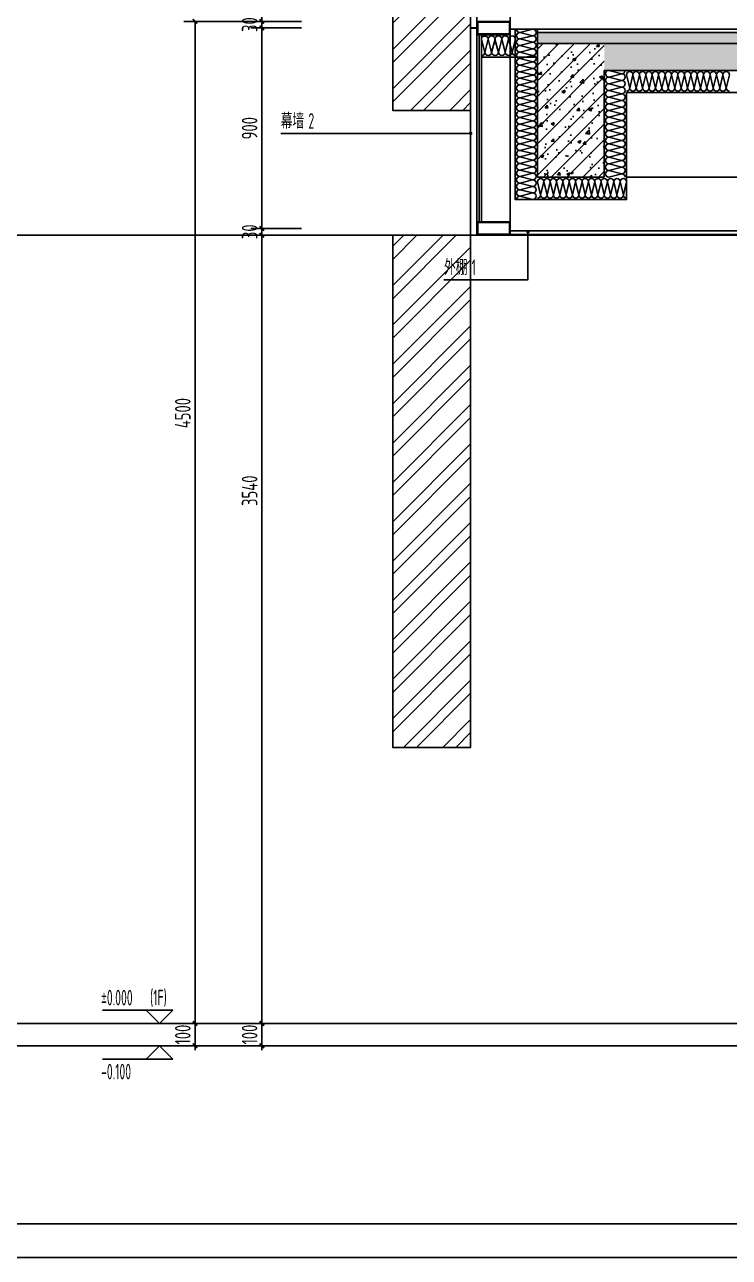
# Model space of a CAD drawing. Extents: x 198753 to 882193, y -399300 to 132460.
# Drawn here: x 380374 to 383538, y -1050 to 4485 of the extents above; entities that cross this region are included whole.
import ezdxf

# ---------------------------------------------------------------- set-up
doc = ezdxf.new("R2010")
doc.units = 0
doc.header["$LTSCALE"] = 1000
doc.header["$MEASUREMENT"] = 0
for name, color, linetype in [('00-图签', 7, 'Continuous'), ('01-标注_尺寸', 124, 'Continuous'), ('01-标注_标高', 200, 'Continuous'), ('01-标注_符号', 200, 'Continuous'), ('02-TEXT_标注', 130, 'Continuous'), ('05-填充_156', 156, 'Continuous'), ('05-填充_天正', 26, 'Continuous'), ('A-D-玻璃剖线', 130, 'Continuous'), ('A-D-金属剖线', 200, 'Continuous'), ('A-STR-面层', 191, 'Continuous'), ('A-SUR_保温', 222, 'Continuous'), ('A-SUR_看线', 231, 'Continuous'), ('A-SUR_面层', 191, 'Continuous'), ('A-TECH_结构', 21, 'Continuous'), ('A-金属背板', 30, 'Continuous'), ('A_STR-砼墙', 51, 'Continuous'), ('A_STR-砼柱', 51, 'Continuous'), ('钢龙骨', 173, 'Continuous')]:
    doc.layers.add(name, color=color, linetype=linetype)
doc.layers.add('04-不打印_辅助线', color=165, linetype='Continuous', plot=False)
doc.styles.add('_TCH_DIM', font='ROS1', dxfattribs={"width": 0.8, "bigfont": 'JD'})
doc.styles.add('_TCH_DIM_T3', font='ROS1', dxfattribs={"width": 0.8, "bigfont": 'JD'})
doc.dimstyles.new('_TCH_ARCH&&20', dxfattribs={"dimtxt": 70, "dimasz": 20, "dimexe": 50, "dimexo": 60, "dimgap": 20, "dimtad": 1, "dimdec": 0, "dimzin": 0, "dimdsep": 46, "dimtxsty": '_TCH_DIM_T3', "dimblk": 'ARCHTICK', "dimcen": 0.09, "dimclrt": 4, "dimazin": 2, "dimtfac": 1, "dimtdec": 0, "dimtix": 1, "dimtmove": 2, "dimatfit": 3, "dimfxl": 0, "dimtolj": 1, "dimtzin": 0, "dimarcsym": 0})
pattern_1 = [(45, (0, 0), (-35.355339, 35.355339), []), (50, (0, 0), (143.452037, -12.550427), [15, -165]), (355, (0, 0), (-27.750267, 150.438427), [12, -132]), (100.4514, (11.95, -1.05), (115.701876, 137.88791), [12.74804, -140.22842]), (46.1842, (0, 40), (213.44821, -33.1038), [22.5, -247.5]), (96.6356, (17.79, 37.24), (186.93254, 194.82357), [19.12206, -210.3426]), (351.1842, (0, 40), (186.93239, 194.82372), [18, -198]), (21, (20, 30), (119.38141, -80.523778), [15, -165]), (326, (20, 30), (48.663066, 145.03001), [12, -132]), (71.4514, (29.95, 23.29), (168.044526, 64.5061), [12.74804, -140.22842]), (37.5, (0, 0), (2.431971, 66.578771), [0, -130.4, 0, -134, 0, -132.5]), (7.5, (0, 0), (52.613907, 78.882342), [0, -76.4, 0, -127.4, 0, -50.5]), (327.5, (-44.6, 0), (106.764487, -4.510974), [0, -50, 0, -156, 0, -207]), (317.5, (-64.6, 0), (116.637234, 20.020996), [0, -65, 0, -103.6, 0, -147])]

# ---------------------------------------------------------------- blocks, each defined once
blk = doc.blocks.new('A$C643B6CAF')
at = {"layer": '钢龙骨', "const_width": 10}
blk.add_lwpolyline([(0, -1.6), (-28, -1.6)], dxfattribs=at)
at = {"layer": '钢龙骨'}
for points in [[(0, 28.4), (0, -31.6), (150, -31.6), (150, 28.4)], [(4, 24.4), (4, -27.6), (146, -27.6), (146, 24.4)]]:
    blk.add_lwpolyline(points, close=True, dxfattribs=at)
blk = doc.blocks.new('fdsaewqqwe')
at = {"layer": '钢龙骨'}
for points in [[(0, 29.2), (0, -30.8), (150, -30.8), (150, 29.2)], [(4, 25.2), (4, -26.8), (146, -26.8), (146, 25.2)]]:
    blk.add_lwpolyline(points, close=True, dxfattribs=at)
blk = doc.blocks.new('*U55')
at = {"layer": '01-标注_符号', "const_width": 8}
for points in [[(-4, -503.4, 1), (4, -503.4, 1)], [(257.4, -948.3, 1), (257.4, -940.3, 1)]]:
    blk.add_lwpolyline(points, format="xyb", close=True, dxfattribs=at)
at = {"layer": '01-标注_符号'}
for points in [[(-852.7, -503.4), (0, -503.4)], [(-119.7, -1160.3), (257.4, -1160.3), (257.4, -944.3)]]:
    blk.add_lwpolyline(points, dxfattribs=at)
at = {"layer": 'A-D-玻璃剖线'}
blk.add_lwpolyline([(0, 1800), (0, -960), (28, -960), (28, 1800)], dxfattribs=at)
at = {"layer": 'A-D-金属剖线'}
for points in [[(178, -960), (178, -940), (2628.1, -940), (2628.1, -960)], [(178, -957), (178, -940), (2625.1, -940), (2625.1, -957)]]:
    blk.add_lwpolyline(points, close=True, dxfattribs=at)
at = {"layer": 'A-金属背板'}
blk.add_lwpolyline([(38, -60), (48, -60), (48, -900), (38, -900)], close=True, dxfattribs=at)
at = {"layer": '钢龙骨'}
blk.add_lwpolyline([(178, 1800), (178, -960)], dxfattribs=at)
for name, p in [('A$C643B6CAF', (28, 871.8)), ('A$C643B6CAF', (28, -28.4)), ('fdsaewqqwe', (28, -929.2))]:
    blk.add_blockref(name, p, dxfattribs=at)
at = {"layer": '02-TEXT_标注', "style": '_TCH_DIM'}
for s, height, width, p in [('幕墙', 69.46, 0.8, (-852.7, -482.4)), ('2', 70, 0.64, (-728.5, -482.4)), ('外棚', 69.46, 0.8, (-119.7, -1139.3)), ('1', 70, 0.64, (4.4, -1139.3))]:
    blk.add_text(s, height=height, dxfattribs=dict(at, width=width)).set_placement(p)
blk = doc.blocks.new('*U174')
at = {"layer": '05-填充_156'}
h = blk.add_hatch(dxfattribs=at)
h.set_pattern_fill('金属', color=256, scale=50)
h.set_pattern_definition([(45, (-150, -1800), (-88.388, 88.388), []), (45, (-91.07, -1800), (-88.388, 88.388), [])])
h.paths.add_polyline_path([(-350, 0), (0, 0), (0, -2300), (-350, -2300)])
at = {"layer": 'A-SUR_看线', "color": 8}
blk.add_lwpolyline([(-350, 0), (0, 0), (0, -2300), (-350, -2300)], close=True, dxfattribs=at)
blk = doc.blocks.new('_ArchTick')
at = {"color": 0, "linetype": 'ByBlock', "const_width": 0.4}
blk.add_lwpolyline([(-0.5, -0.5), (0.5, 0.5)], dxfattribs=at)
blk = doc.blocks.new('*D1314')
at = {"layer": '01-标注_尺寸', "color": 0, "lineweight": -2, "transparency": 16777216}
for p, q in [((381616.8, 0.3), (381389.2, 0.3)), ((381439.2, 0.3), (381439.2, 20.3)), ((381439.2, -99.7), (381439.2, 0.3)), ((381616.8, -99.7), (381389.2, -99.7)), ((381439.2, -99.7), (381439.2, -119.7))]:
    blk.add_line(p, q, dxfattribs=at)
at = {"layer": 'Defpoints', "color": 0, "transparency": 16777216}
for p in [(381439.2, 0.3), (381676.8, 0.3), (381676.8, -99.7)]:
    blk.add_point(p, dxfattribs=at)
at = {"layer": '01-标注_尺寸', "color": 0, "lineweight": -2, "transparency": 16777216, "xscale": 20, "yscale": 20, "zscale": 20}
for p, rotation in [((381439.2, 0.3), 270), ((381439.2, -99.7), 90)]:
    blk.add_blockref('_ArchTick', p, dxfattribs=dict(at, rotation=rotation))
at = {"layer": '01-标注_尺寸', "color": 4, "transparency": 16777216, "insert": (381384.2, -49.7), "char_height": 70, "attachment_point": 5, "rotation": 90, "style": '_TCH_DIM_T3'}
blk.add_mtext('\\A1;100', dxfattribs=at)
blk = doc.blocks.new('*D1315')
at = {"layer": '01-标注_尺寸', "color": 0, "lineweight": -2, "transparency": 16777216}
for p, q in [((381616.8, 3540), (381389.2, 3540)), ((381439.2, 0.3), (381439.2, 3540)), ((381616.8, 0.3), (381389.2, 0.3))]:
    blk.add_line(p, q, dxfattribs=at)
at = {"layer": 'Defpoints', "color": 0, "transparency": 16777216}
for p in [(381439.2, 3540), (381676.8, 3540), (381676.8, 0.3)]:
    blk.add_point(p, dxfattribs=at)
at = {"layer": '01-标注_尺寸', "color": 0, "lineweight": -2, "transparency": 16777216, "xscale": 20, "yscale": 20, "zscale": 20}
for p, rotation in [((381439.2, 3540), 90), ((381439.2, 0.3), 270)]:
    blk.add_blockref('_ArchTick', p, dxfattribs=dict(at, rotation=rotation))
at = {"layer": '01-标注_尺寸', "color": 4, "transparency": 16777216, "insert": (381384.2, 2392.2), "char_height": 70, "attachment_point": 5, "rotation": 90, "style": '_TCH_DIM_T3'}
blk.add_mtext('\\A1;3540', dxfattribs=at)
blk = doc.blocks.new('*D1316')
at = {"layer": '01-标注_尺寸', "color": 0, "lineweight": -2, "transparency": 16777216}
for p, q in [((381616.8, 3570), (381389.2, 3570)), ((381439.2, 3570), (381439.2, 3590)), ((381439.2, 3540), (381439.2, 3570)), ((381616.8, 3540), (381389.2, 3540)), ((381439.2, 3540), (381439.2, 3520))]:
    blk.add_line(p, q, dxfattribs=at)
at = {"layer": 'Defpoints', "color": 0, "transparency": 16777216}
for p in [(381439.2, 3570), (381676.8, 3570), (381676.8, 3540)]:
    blk.add_point(p, dxfattribs=at)
at = {"layer": '01-标注_尺寸', "color": 0, "lineweight": -2, "transparency": 16777216, "xscale": 20, "yscale": 20, "zscale": 20}
for p, rotation in [((381439.2, 3570), 270), ((381439.2, 3540), 90)]:
    blk.add_blockref('_ArchTick', p, dxfattribs=dict(at, rotation=rotation))
at = {"layer": '01-标注_尺寸', "color": 4, "transparency": 16777216, "insert": (381384.2, 3555), "char_height": 70, "attachment_point": 5, "rotation": 90, "style": '_TCH_DIM_T3'}
blk.add_mtext('\\A1;30', dxfattribs=at)
blk = doc.blocks.new('*D1317')
at = {"layer": '01-标注_尺寸', "color": 0, "lineweight": -2, "transparency": 16777216}
for p, q in [((381616.8, 4470.3), (381389.2, 4470.3)), ((381439.2, 3570), (381439.2, 4470.3)), ((381616.8, 3570), (381389.2, 3570))]:
    blk.add_line(p, q, dxfattribs=at)
at = {"layer": 'Defpoints', "color": 0, "transparency": 16777216}
for p in [(381439.2, 4470.3), (381676.8, 4470.3), (381676.8, 3570)]:
    blk.add_point(p, dxfattribs=at)
at = {"layer": '01-标注_尺寸', "color": 0, "lineweight": -2, "transparency": 16777216, "xscale": 20, "yscale": 20, "zscale": 20}
for p, rotation in [((381439.2, 4470.3), 90), ((381439.2, 3570), 270)]:
    blk.add_blockref('_ArchTick', p, dxfattribs=dict(at, rotation=rotation))
at = {"layer": '01-标注_尺寸', "color": 4, "transparency": 16777216, "insert": (381384.2, 4020.1), "char_height": 70, "attachment_point": 5, "rotation": 90, "style": '_TCH_DIM_T3'}
blk.add_mtext('\\A1;900', dxfattribs=at)
blk = doc.blocks.new('*D1318')
at = {"layer": '01-标注_尺寸', "color": 0, "lineweight": -2, "transparency": 16777216}
for p, q in [((381616.8, 4500), (381389.2, 4500)), ((381439.2, 4500), (381439.2, 4520)), ((381439.2, 4470.3), (381439.2, 4500)), ((381616.8, 4470.3), (381389.2, 4470.3)), ((381439.2, 4470.3), (381439.2, 4450.3))]:
    blk.add_line(p, q, dxfattribs=at)
at = {"layer": 'Defpoints', "color": 0, "transparency": 16777216}
for p in [(381439.2, 4500), (381676.8, 4500), (381676.8, 4470.3)]:
    blk.add_point(p, dxfattribs=at)
at = {"layer": '01-标注_尺寸', "color": 0, "lineweight": -2, "transparency": 16777216, "xscale": 20, "yscale": 20, "zscale": 20}
for p, rotation in [((381439.2, 4500), 270), ((381439.2, 4470.3), 90)]:
    blk.add_blockref('_ArchTick', p, dxfattribs=dict(at, rotation=rotation))
at = {"layer": '01-标注_尺寸', "color": 4, "transparency": 16777216, "insert": (381384.2, 4485.1), "char_height": 70, "attachment_point": 5, "rotation": 90, "style": '_TCH_DIM_T3'}
blk.add_mtext('\\A1;30', dxfattribs=at)
blk = doc.blocks.new('$LinePat$岩棉板')
at = {"color": 0}
for p, q in [((0, -17), (12, -67)), ((12, -67), (24, -17))]:
    blk.add_line(p, q, dxfattribs=at)
for centre, start, end in [((12, -17), 0, 180), ((0, -67), 270, 0), ((24, -67), 180, 270)]:
    blk.add_arc(centre, 12, start, end, dxfattribs=at)
at = {"layer": 'Defpoints'}
blk.add_point((0, 0.1), dxfattribs=at)
at = {"layer": 'Defpoints', "color": 0}
blk.add_point((24, -84), dxfattribs=at)
blk = doc.blocks.new('*D1478')
at = {"layer": '01-标注_尺寸', "color": 0, "lineweight": -2, "transparency": 16777216}
for p, q in [((381139.2, 0), (381139.2, 20)), ((381606.8, 0), (381089.2, 0)), ((381139.2, -99.7), (381139.2, 0)), ((381606.8, -99.7), (381089.2, -99.7)), ((381139.2, -99.7), (381139.2, -119.7))]:
    blk.add_line(p, q, dxfattribs=at)
at = {"layer": 'Defpoints', "color": 0, "transparency": 16777216}
for p in [(381139.2, 0), (381666.8, 0), (381666.8, -99.7)]:
    blk.add_point(p, dxfattribs=at)
at = {"layer": '01-标注_尺寸', "color": 0, "lineweight": -2, "transparency": 16777216, "xscale": 20, "yscale": 20, "zscale": 20}
for p, rotation in [((381139.2, 0), 270), ((381139.2, -99.7), 90)]:
    blk.add_blockref('_ArchTick', p, dxfattribs=dict(at, rotation=rotation))
at = {"layer": '01-标注_尺寸', "color": 4, "transparency": 16777216, "insert": (381084.2, -49.9), "char_height": 70, "attachment_point": 5, "rotation": 90, "style": '_TCH_DIM_T3'}
blk.add_mtext('\\A1;100', dxfattribs=at)
blk = doc.blocks.new('*D1479')
at = {"layer": '01-标注_尺寸', "color": 0, "lineweight": -2, "transparency": 16777216}
for p, q in [((381606.8, 4500), (381089.2, 4500)), ((381139.2, 0), (381139.2, 4500)), ((381606.8, 0), (381089.2, 0))]:
    blk.add_line(p, q, dxfattribs=at)
at = {"layer": 'Defpoints', "color": 0, "transparency": 16777216}
for p in [(381139.2, 4500), (381666.8, 4500), (381666.8, 0)]:
    blk.add_point(p, dxfattribs=at)
at = {"layer": '01-标注_尺寸', "color": 0, "lineweight": -2, "transparency": 16777216, "xscale": 20, "yscale": 20, "zscale": 20}
for p, rotation in [((381139.2, 4500), 90), ((381139.2, 0), 270)]:
    blk.add_blockref('_ArchTick', p, dxfattribs=dict(at, rotation=rotation))
at = {"layer": '01-标注_尺寸', "color": 4, "transparency": 16777216, "insert": (381084.2, 2740.8), "char_height": 70, "attachment_point": 5, "rotation": 90, "style": '_TCH_DIM_T3'}
blk.add_mtext('\\A1;4500', dxfattribs=at)

msp = doc.modelspace()

# ---------------------------------------------------------------- hatches: boundary and pattern name
at = {"layer": '05-填充_天正'}
h = msp.add_hatch(dxfattribs=at)
h.set_pattern_fill('混凝土', color=256, scale=20, style=0)
h.set_pattern_definition([(50, (0, 0), (143.452037, -12.550427), [15, -165]), (355, (0, 0), (-27.750267, 150.438427), [12, -132]), (100.4514, (11.95, -1.05), (115.701876, 137.88791), [12.74804, -140.22842]), (46.1842, (0, 40), (213.44821, -33.1038), [22.5, -247.5]), (96.6356, (17.79, 37.24), (186.93254, 194.82357), [19.12206, -210.3426]), (351.1842, (0, 40), (186.93239, 194.82372), [18, -198]), (21, (20, 30), (119.38141, -80.523778), [15, -165]), (326, (20, 30), (48.663066, 145.03001), [12, -132]), (71.4514, (29.95, 23.29), (168.044526, 64.5061), [12.74804, -140.22842]), (37.5, (0, 0), (2.431971, 66.578771), [0, -130.4, 0, -134, 0, -132.5]), (7.5, (0, 0), (52.613907, 78.882342), [0, -76.4, 0, -127.4, 0, -50.5]), (327.5, (-44.6, 0), (106.764487, -4.510974), [0, -50, 0, -156, 0, -207]), (317.5, (-64.6, 0), (116.637234, 20.020996), [0, -65, 0, -103.6, 0, -147])])
h.paths.add_polyline_path([(382676.7, 4400), (387376.7, 4400), (387376.7, 4450), (382676.7, 4450)])
h = msp.add_hatch(dxfattribs=at)
h.set_pattern_fill('钢筋混凝土', color=256, scale=20, style=0)
h.set_pattern_definition(pattern_1)
h.paths.add_polyline_path([(382676.7, 3800), (382976.7, 3800), (382976.7, 4400), (382676.7, 4400)])
h = msp.add_hatch(dxfattribs=at)
h.set_pattern_fill('钢筋混凝土', color=256, scale=20, style=0)
h.set_pattern_definition(pattern_1)
h.paths.add_polyline_path([(387026.7, 4280), (387026.7, 4400), (382976.7, 4400), (382976.7, 4280)])

# ---------------------------------------------------------------- linework, layer by layer
msp.add_line((382676.7, 3700), (382576.7, 3700))
at = {"layer": '01-标注_标高'}
for p, q in [((381039.2, 60.3), (380723.3, 60.3)), ((380979.2, 0.3), (380919.2, 60.3)), ((380979.2, 0.3), (381039.2, 60.3)), ((381139.2, 0.3), (380919.2, 0.3)), ((380979.2, -100), (380919.2, -160)), ((381139.2, -100), (380919.2, -100)), ((380979.2, -100), (381039.2, -160)), ((381039.2, -160), (380723.3, -160))]:
    msp.add_line(p, q, dxfattribs=at)
at = {"layer": '04-不打印_辅助线', "color": 251}
for p, q in [((408384.2, 3540), (338573.5, 3540)), ((419311, 0), (338573.5, 0)), ((419311, -100), (338573.5, -100)), ((419311, -900), (338573.5, -900)), ((419311, -1050), (338573.5, -1050))]:
    msp.add_line(p, q, dxfattribs=at)
at = {"layer": 'A-STR-面层'}
msp.add_lwpolyline([(382676.7, 4465), (388756.7, 4465)], dxfattribs=at)
at = {"layer": 'A-SUR_保温'}
for points in [[(382676.7, 4465), (382676.7, 4339.5), (382424.7, 4339.5), (382424.7, 4440), (382554.7, 4440), (382554.6, 4465), (382676.7, 4465)], [(382676.6, 4465), (382576.7, 4465), (382576.7, 3700), (383076.6, 3700), (383076.6, 4180), (385009.7, 4180)]]:
    msp.add_lwpolyline(points, dxfattribs=at)
at = {"layer": 'A-SUR_面层'}
for p, q in [((382676.7, 4450), (387376.7, 4450)), ((382676.7, 4450), (382676.7, 4400)), ((382976.7, 4400), (387026.7, 4400))]:
    msp.add_line(p, q, dxfattribs=at)
at = {"layer": 'A-TECH_结构'}
msp.add_line((387026.7, 3800), (383076.6, 3800), dxfattribs=at)
at = {"layer": 'A_STR-砼墙'}
for p, q in [((382976.7, 4400), (387026.7, 4400)), ((382976.7, 4280), (387026.7, 4280))]:
    msp.add_line(p, q, dxfattribs=at)
at = {"layer": 'A_STR-砼柱'}
for p, q in [((382976.7, 4400), (382676.7, 4400)), ((382676.7, 4400), (382676.7, 3800)), ((382976.7, 3800), (382976.7, 4280)), ((382676.7, 3800), (382976.7, 3800))]:
    msp.add_line(p, q, dxfattribs=at)

# ---------------------------------------------------------------- block references
at = {"layer": '00-图签'}
for name, p in [('*U174', (382376.7, 6400)), ('*U55', (382376.7, 4500)), ('*U174', (382376.7, 3540))]:
    msp.add_blockref(name, p, dxfattribs=at)
at = {"layer": 'A-SUR_保温', "yscale": 1.188379012465143, "zscale": 1.188379012465143}
for p, xscale, rotation in [((382424.7, 4440), 1.275777777325793, 0.3001249515486958), ((382455.3, 4440.2), 1.275777777325793, 0.3001249515486958), ((382485.9, 4440.3), 1.275777777325793, 0.3001249515486958), ((382516.5, 4440.5), 1.275777777325793, 0.3001249515486958), ((382547.1, 4440.6), 1.275777777325793, 0.3001249515486958), ((382676.7, 4465), 1.225961546155028, 270.0068330344351), ((382676.7, 4435.6), 1.225961546155028, 270.0068330344351), ((382676.7, 4406.2), 1.225961546155028, 270.0068330344351), ((382676.7, 4376.7), 1.225961546155028, 270.0068330344351), ((382676.7, 4347.3), 1.225961546155028, 270.0068330344351), ((382676.7, 4317.9), 1.225961546155028, 270.0068330344351), ((382676.7, 4288.5), 1.225961546155028, 270.0068330344351), ((382976.6, 4250), 1.249999998958593, 89.99999999990968), ((383076.6, 4280), 1.202227769207841, 1.730553515824942e-11), ((383105.4, 4280), 1.202227769207841, 1.730553515824942e-11), ((383134.3, 4280), 1.202227769207841, 1.730553515824942e-11), ((383163.1, 4280), 1.202227769207841, 1.730553515824942e-11), ((383192, 4280), 1.202227769207841, 1.730553515824942e-11), ((383220.8, 4280), 1.202227769207841, 1.730553515824942e-11), ((383249.7, 4280), 1.202227769207841, 1.730553515824942e-11), ((383278.5, 4280), 1.202227769207841, 1.730553515824942e-11), ((383307.4, 4280), 1.202227769207841, 1.730553515824942e-11), ((383336.2, 4280), 1.202227769207841, 1.730553515824942e-11), ((383365.1, 4280), 1.202227769207841, 1.730553515824942e-11), ((383394, 4280), 1.202227769207841, 1.730553515824942e-11), ((383422.8, 4280), 1.202227769207841, 1.730553515824942e-11), ((383451.7, 4280), 1.202227769207841, 1.730553515824942e-11), ((383480.5, 4280), 1.202227769207841, 1.730553515824942e-11), ((383509.4, 4280), 1.202227769207841, 1.730553515824942e-11), ((382676.7, 4259), 1.225961546155028, 270.0068330344351), ((382676.7, 4229.6), 1.225961546155028, 270.0068330344351), ((382976.6, 4220), 1.249999998958593, 89.99999999990968), ((382976.6, 4190), 1.249999998958593, 89.99999999990968), ((382676.7, 4200.2), 1.225961546155028, 270.0068330344351), ((382676.7, 4170.8), 1.225961546155028, 270.0068330344351), ((382976.6, 4160), 1.249999998958593, 89.99999999990968), ((382976.6, 4130), 1.249999998958593, 89.99999999990968), ((382676.7, 4141.3), 1.225961546155028, 270.0068330344351), ((382676.7, 4111.9), 1.225961546155028, 270.0068330344351), ((382976.6, 4100), 1.249999998958593, 89.99999999990968), ((382976.6, 4070), 1.249999998958593, 89.99999999990968), ((382676.7, 4082.5), 1.225961546155028, 270.0068330344351), ((382676.7, 4053.1), 1.225961546155028, 270.0068330344351), ((382976.6, 4040), 1.249999998958593, 89.99999999990968), ((382676.7, 4023.7), 1.225961546155028, 270.0068330344351), ((382676.7, 3994.2), 1.225961546155028, 270.0068330344351), ((382976.6, 4010), 1.249999998958593, 89.99999999990968), ((382976.6, 3980), 1.249999998958593, 89.99999999990968), ((382676.7, 3964.8), 1.225961546155028, 270.0068330344351), ((382676.7, 3935.4), 1.225961546155028, 270.0068330344351), ((382976.6, 3950), 1.249999998958593, 89.99999999990968), ((382976.6, 3920), 1.249999998958593, 89.99999999990968), ((382676.7, 3906), 1.225961546155028, 270.0068330344351), ((382676.7, 3876.5), 1.225961546155028, 270.0068330344351), ((382976.6, 3890), 1.249999998958593, 89.99999999990968), ((382976.6, 3860), 1.249999998958593, 89.99999999990968), ((382676.7, 3847.1), 1.225961546155028, 270.0068330344351), ((382976.6, 3830), 1.249999998958593, 89.99999999990968), ((382976.6, 3800), 1.249999998958593, 89.99999999990968), ((382676.7, 3817.7), 1.225961546155028, 270.0068330344351), ((382676.7, 3788.3), 1.225961546155028, 270.0068330344351), ((382676.7, 3800), 1.189933144805155, 7.513811195306906e-11), ((382705.3, 3800), 1.189933144805155, 7.513811195306906e-11), ((382733.9, 3800), 1.189933144805155, 7.513811195306906e-11), ((382762.4, 3800), 1.189933144805155, 7.513811195306906e-11), ((382791, 3800), 1.189933144805155, 7.513811195306906e-11), ((382819.5, 3800), 1.189933144805155, 7.513811195306906e-11), ((382848.1, 3800), 1.189933144805155, 7.513811195306906e-11), ((382876.7, 3800), 1.189933144805155, 7.513811195306906e-11), ((382905.2, 3800), 1.189933144805155, 7.513811195306906e-11), ((382933.8, 3800), 1.189933144805155, 7.513811195306906e-11), ((382962.3, 3800), 1.189933144805155, 7.513811195306906e-11), ((382990.9, 3800), 1.189933144805155, 7.513811195306906e-11), ((383019.4, 3800), 1.189933144805155, 7.513811195306906e-11), ((383048, 3800), 1.189933144805155, 7.513811195306906e-11), ((382676.7, 3758.8), 1.225961546155028, 270.0068330344351), ((382676.7, 3729.4), 1.225961546155028, 270.0068330344351)]:
    msp.add_blockref('$LinePat$岩棉板', p, dxfattribs=dict(at, xscale=xscale, rotation=rotation))

# ---------------------------------------------------------------- texts
at = {"layer": '02-TEXT_标注', "style": '_TCH_DIM', "width": 0.64}
for s, p in [('%%P0.000', (380717.3, 81.3)), ('(1F)', (380937.3, 81.3)), ('-0.100', (380717.3, -251))]:
    msp.add_text(s, height=70, dxfattribs=at).set_placement(p)

# ---------------------------------------------------------------- dimensions: what is measured, and where the dimension line sits
at = {"layer": '01-标注_尺寸'}
for base, p1, p2, picture, middle in [((381139.2, 4500), (381666.8, 0), (381666.8, 4500), '*D1479', (381084.2, 2740.8)), ((381439.2, 3540), (381676.8, 0.3), (381676.8, 3540), '*D1315', (381384.2, 2392.2))]:
    dim = msp.add_linear_dim(base=base, p1=p1, p2=p2, angle=90, dimstyle='_TCH_ARCH&&20', dxfattribs=at)
    dim.commit()
    dim.dimension.update_dxf_attribs({"geometry": picture, "text_midpoint": middle, "dimtype": 161})
for p1, p2, distance, picture, middle in [((381676.8, 4470.3), (381676.8, 4500), 237.6, '*D1318', (381384.2, 4485.1)), ((381676.8, 3570), (381676.8, 4470.3), 237.6, '*D1317', (381384.2, 4020.1)), ((381676.8, 3540), (381676.8, 3570), 237.6, '*D1316', (381384.2, 3555)), ((381666.8, -99.7), (381666.8, 0), 527.6, '*D1478', (381084.2, -49.9)), ((381676.8, -99.7), (381676.8, 0.3), 237.6, '*D1314', (381384.2, -49.7))]:
    dim = msp.add_aligned_dim(p1=p1, p2=p2, distance=distance, dimstyle='_TCH_ARCH&&20', dxfattribs=at)
    dim.commit()
    dim.dimension.update_dxf_attribs({"geometry": picture, "text_midpoint": middle})

doc.saveas('drawing.dxf')
